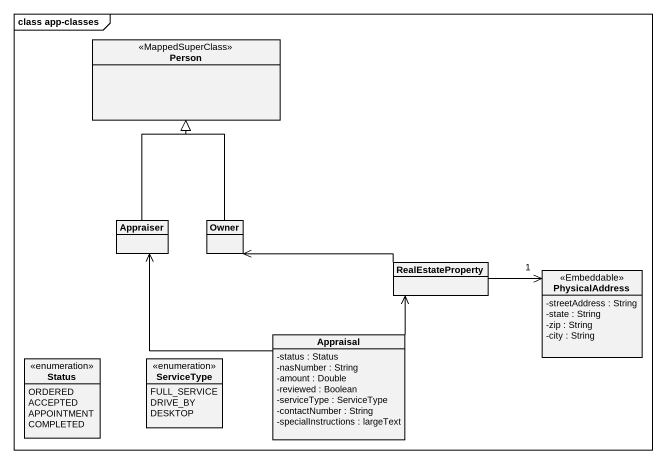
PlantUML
@startuml
mainframe class app-classes
hide circle
hide empty members
skinparam classAttributeIconSize 0
class "Person" as Person_ <<MappedSuperClass>>
class Appraiser
class Owner
class RealEstateProperty
class PhysicalAddress <<Embeddable>> {
  -streetAddress : String
  -state : String
  -zip : String
  -city : String
}
enum Status {
  ORDERED
  ACCEPTED
  APPOINTMENT
  COMPLETED
}
enum ServiceType {
  FULL_SERVICE
  DRIVE_BY
  DESKTOP
}
class Appraisal {
  -status : Status
  -nasNumber : String
  -amount : Double
  -reviewed : Boolean
  -serviceType : ServiceType
  -contactNumber : String
  -specialInstructions : largeText
}
Appraiser -up-|> Person_
Owner -up-|> Person_
RealEstateProperty -left-> Owner
RealEstateProperty -right-> "1" PhysicalAddress
Appraisal -up-> Appraiser
Appraisal -up-> RealEstateProperty
@enduml
